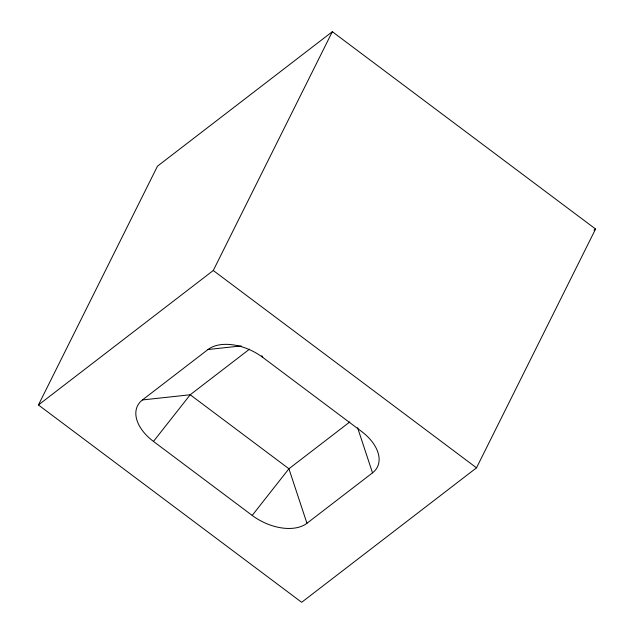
<?xml version="1.0" encoding="UTF-8"?>
<svg xmlns="http://www.w3.org/2000/svg" width="634" height="634" viewBox="0 0 634 634"><rect width="100%" height="100%" fill="white"/><g stroke="black" fill="none" stroke-linecap="round" stroke-linejoin="round"><path stroke-width="0.95" d="M38.42 404.975L157.486 166.171L332.335 31.7L595.58 229.025L476.514 467.829L301.665 602.3L38.42 404.975L213.27 270.504L332.335 31.7M261.818 355.642L262.753 357.386L361.467 431.382A42.216 25.875 26.5 0 1 372.515 472.853L306.951 523.28A42.216 25.875 26.5 0 1 252.189 515.426L153.468 441.423L190.208 394.768L249.534 349.144M252.189 515.426L288.922 468.764L349.809 421.943M153.468 441.423A42.216 25.875 26.5 0 1 142.42 399.951L207.984 349.524L241.15 345.926M594.01 230.229L595.58 229.025M142.42 399.951L190.208 394.768L288.922 468.764L306.951 523.28M213.27 270.504L476.514 467.829M357.6 427.736L372.515 472.853M207.984 349.524A42.216 25.875 26.5 0 1 262.753 357.386"/></g></svg>
